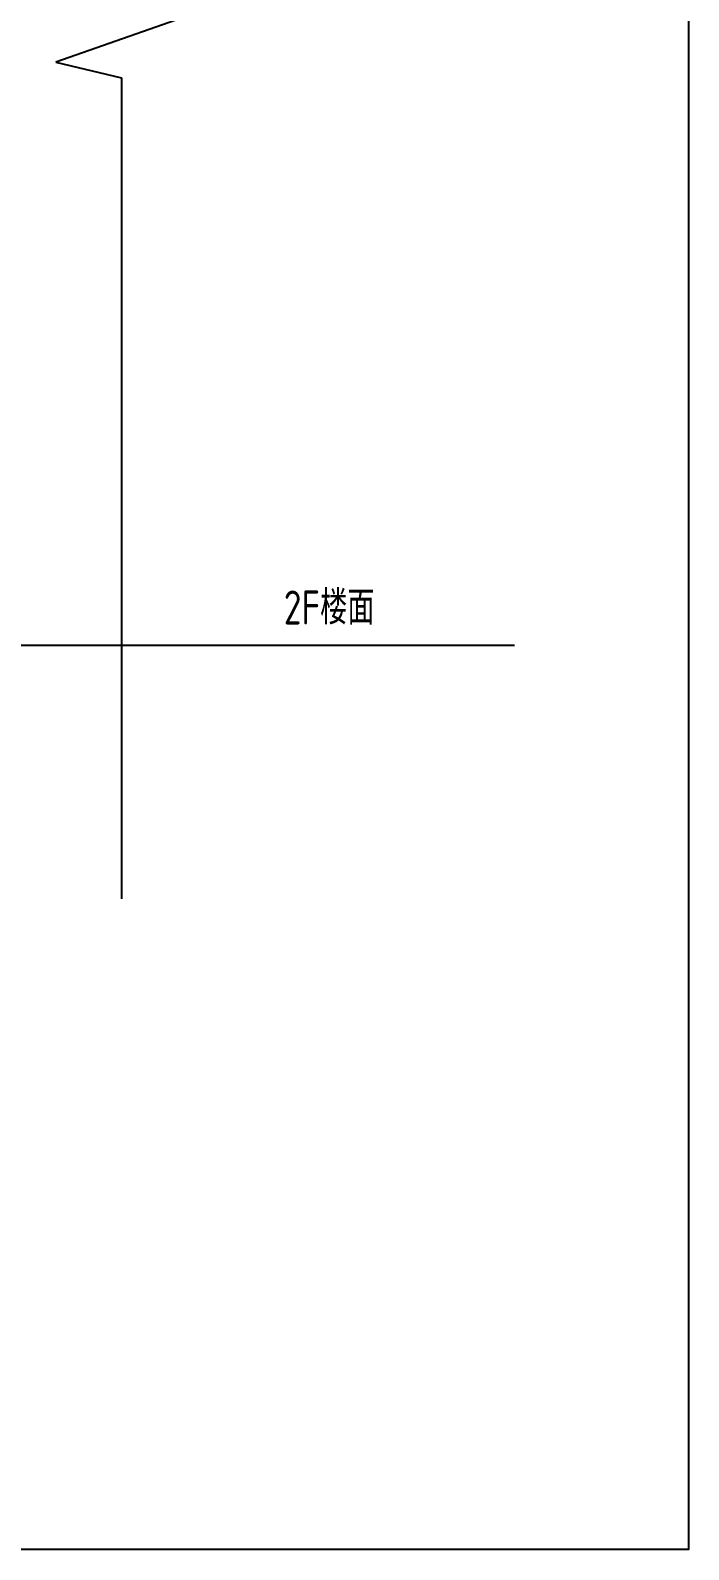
# Model space of a CAD drawing. Header units: millimetres. Extents: x -198529 to 244266, y -64 to 158464.
# Drawn here: x -141062 to -138163, y 90466 to 97163 of the extents above; entities that cross this region are included whole.
import ezdxf

# ---------------------------------------------------------------- set-up
doc = ezdxf.new("R2010")
doc.units = ezdxf.units.MM
doc.layers.add('0-DCC-STRUC-T', color=4, linetype='Continuous')
doc.layers.add('COIL-BANK', color=8, linetype='Continuous')
doc.styles.add('EDRI-COM', font='tssdeng.shx', dxfattribs={"width": 0.8, "bigfont": 'hztxt.shx'})

msp = doc.modelspace()

# ---------------------------------------------------------------- linework, layer by layer
msp.add_lwpolyline([(-154597.3, 102833), (-138162.8, 102833), (-138162.8, 90466), (-154597.3, 90466)], close=True)
at = {"layer": '0-DCC-STRUC-T'}
for p, q in [((-140392.9, 97219), (-140950.1, 97023)), ((-140950.1, 97023), (-140661.2, 96953.4)), ((-140661.2, 96953.4), (-140660.3, 96953.2)), ((-140660.3, 96953.2), (-140660.3, 93334.5))]:
    msp.add_line(p, q, dxfattribs=at)
at = {"layer": 'COIL-BANK'}
msp.add_line((-177942.3, 94453), (-138929, 94453), dxfattribs=at)

# ---------------------------------------------------------------- texts
at = {"layer": '0-DCC-STRUC-T', "style": 'EDRI-COM', "width": 0.8}
msp.add_text('2F楼面', height=150, dxfattribs=at).set_placement((-139946.3, 94544))

doc.saveas('drawing.dxf')
